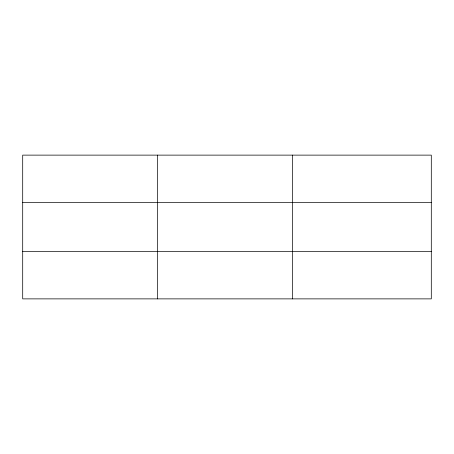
<?xml version="1.0" encoding="UTF-8"?>
<svg xmlns="http://www.w3.org/2000/svg" width="454" height="454" viewBox="0 0 454 454"><rect width="100%" height="100%" fill="white"/><g stroke="black" fill="none" stroke-linecap="round" stroke-linejoin="round"><path stroke-width="0.68" d="M157.538 155.126L157.538 298.874M292.376 155.126L292.376 298.874M431.3 202.563L431.3 155.126L22.7 155.126L22.7 298.874L431.3 298.874L431.3 202.563L22.7 202.563M22.7 251.437L431.3 251.437"/></g></svg>
